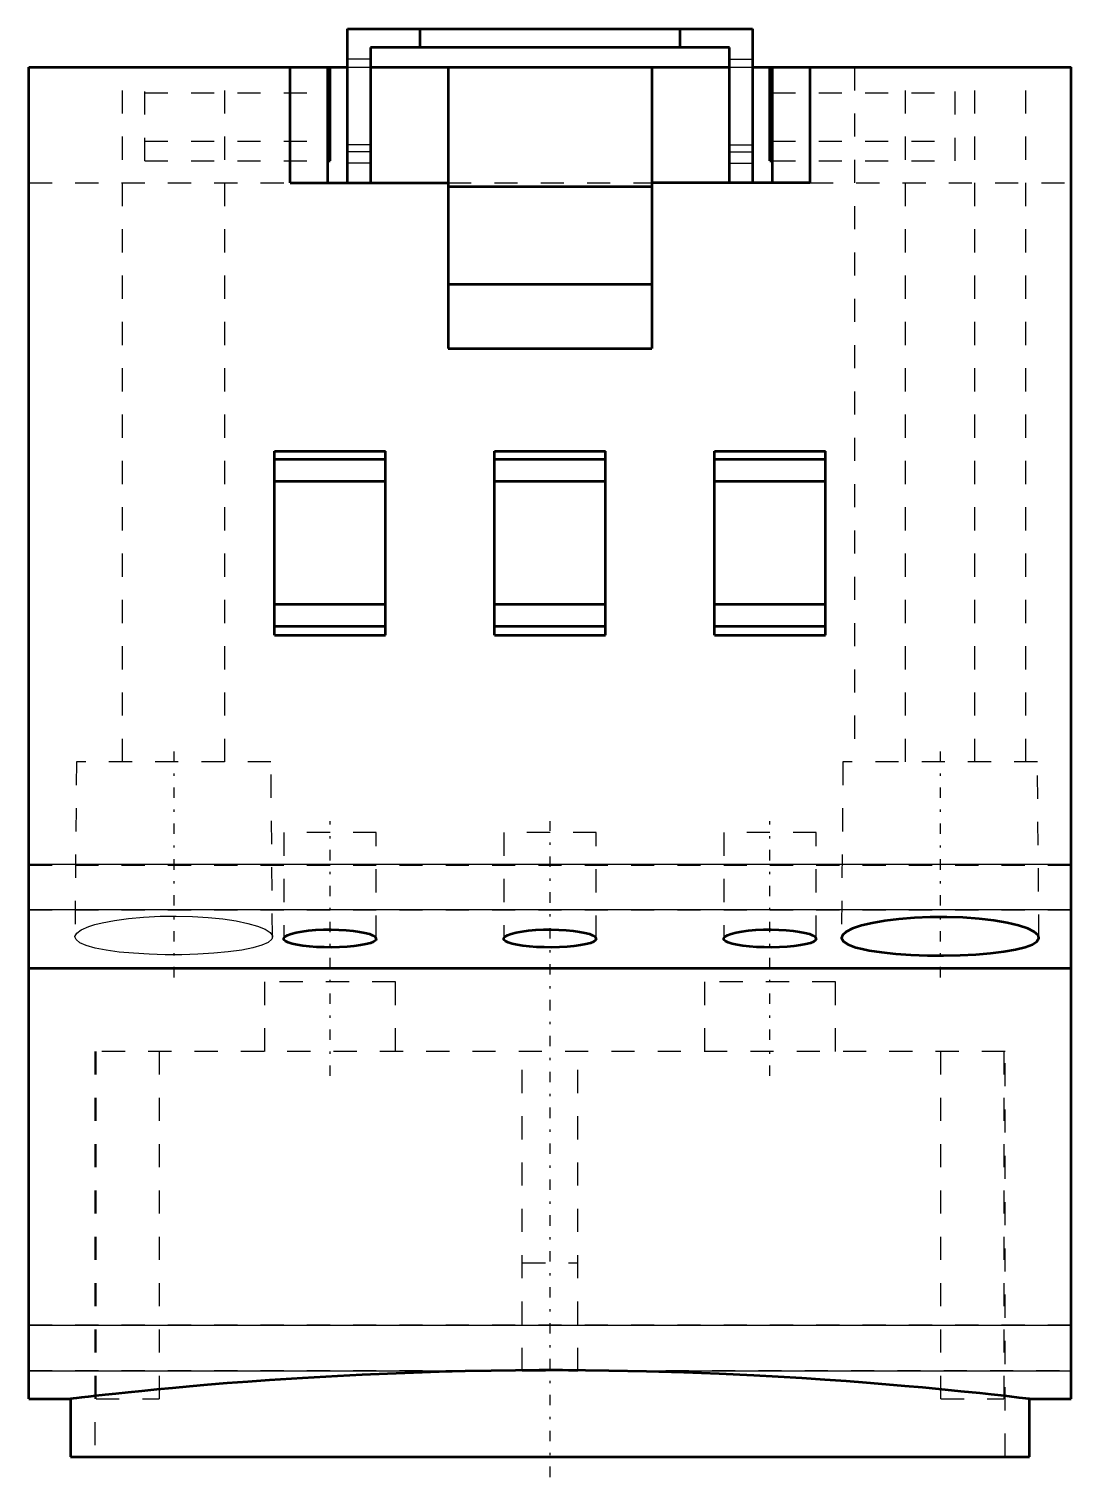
# Model space of a CAD drawing. Header units: millimetres. Extents: x -22.5 to 22.5, y -55.9 to 6.7.
import ezdxf

# ---------------------------------------------------------------- set-up
doc = ezdxf.new("R2010")
doc.units = ezdxf.units.MM
doc.linetypes.add('Center', pattern=[1.5, 0.45, -0.5, 0.05, -0.5])
doc.linetypes.add('Dashed', pattern=[2, 1, -1])
for name, color, linetype, lineweight in [('AM_0', 7, 'Continuous', 50), ('AM_4', 3, 'Continuous', 25), ('AM_7', 7, 'Center', 25), ('AM_9', 6, 'Dashed', 25)]:
    doc.layers.add(name, color=color, linetype=linetype, lineweight=lineweight)

msp = doc.modelspace()

# ---------------------------------------------------------------- linework, layer by layer
at = {"layer": 'AM_0'}
for p, q in [((-8.75, 6.65), (8.75, 6.65)), ((-8.75, 0), (-8.75, 6.65)), ((-5.6, 5.85), (-5.6, 6.65)), ((5.6, 6.65), (5.6, 5.85)), ((8.75, 6.65), (8.75, 0)), ((7.75, 5.85), (-7.75, 5.85)), ((-7.75, 5.85), (-7.75, 0)), ((7.75, 0), (7.75, 5.85)), ((-22.5, 5), (-8.75, 5)), ((-22.5, -52.5), (-22.5, 5)), ((-11.223, 0), (-11.223, 5)), ((-9.606, 5), (-9.606, 0)), ((-9.5, 0.95), (-9.5, 5)), ((-7.75, 5), (7.75, 5)), ((-4.4, 5), (-4.4, -7.15)), ((4.4, 5), (4.4, -7.15)), ((8.75, 5), (22.5, 5)), ((9.5, 0.95), (9.5, 5)), ((9.606, 0), (9.606, 5)), ((11.223, 5), (11.223, 0)), ((22.5, -52.5), (22.5, 5)), ((-9.606, 3.887), (-9.5, 3.887)), ((9.5, 3.887), (9.606, 3.887)), ((-9.606, 1.8), (-9.5, 1.8)), ((9.5, 1.8), (9.606, 1.8)), ((-9.606, 0.95), (-9.5, 0.95)), ((9.5, 0.95), (9.606, 0.95)), ((-11.223, 0), (-4.4, 0)), ((11.223, 0), (4.4, 0)), ((-4.4, -0.15), (4.4, -0.15)), ((-4.4, -4.37), (4.4, -4.37)), ((-4.4, -7.15), (4.4, -7.15)), ((-11.9, -19.525), (-11.9, -11.575)), ((-11.9, -11.575), (-7.1, -11.575)), ((-7.1, -19.525), (-7.1, -11.575)), ((-2.4, -19.525), (-2.4, -11.575)), ((-2.4, -11.575), (2.4, -11.575)), ((2.4, -19.525), (2.4, -11.575)), ((7.1, -19.525), (7.1, -11.575)), ((7.1, -11.575), (11.9, -11.575)), ((11.9, -19.525), (11.9, -11.575)), ((-11.9, -11.927), (-7.1, -11.927)), ((-2.4, -11.927), (2.4, -11.927)), ((7.1, -11.927), (11.9, -11.927)), ((-11.9, -12.877), (-7.1, -12.877)), ((-2.4, -12.877), (2.4, -12.877)), ((7.1, -12.877), (11.9, -12.877)), ((-11.9, -18.187), (-7.1, -18.187)), ((-2.4, -18.187), (2.4, -18.187)), ((7.1, -18.187), (11.9, -18.187)), ((-11.9, -19.137), (-7.1, -19.137)), ((-2.4, -19.137), (2.4, -19.137)), ((7.1, -19.137), (11.9, -19.137)), ((-11.9, -19.525), (-7.1, -19.525)), ((-2.4, -19.525), (2.4, -19.525)), ((7.1, -19.525), (11.9, -19.525)), ((-22.5, -33.898), (22.5, -33.898)), ((-22.5, -52.5), (-20.688, -52.5)), ((-20.7, -52.499), (-20.7, -55)), ((20.695, -52.5), (22.5, -52.5)), ((20.7, -55), (20.7, -52.5)), ((-20.7, -55), (20.7, -55))]:
    msp.add_line(p, q, dxfattribs=at)
for points in [[(21.116, -32.587), (21.076, -32.474), (20.913, -32.329), (20.635, -32.192), (20.234, -32.06), (19.748, -31.946), (19.159, -31.847), (18.53, -31.773), (17.831, -31.722), (17.138, -31.699), (16.417, -31.702), (15.737, -31.73), (15.069, -31.783), (14.466, -31.858), (13.913, -31.954), (13.446, -32.065), (13.063, -32.193), (12.789, -32.328), (12.626, -32.471), (12.584, -32.587)], [(-11.5, -32.633), (-11.496, -32.61), (-11.446, -32.543), (-11.34, -32.48), (-11.175, -32.419), (-10.967, -32.365), (-10.709, -32.317), (-10.426, -32.281), (-10.107, -32.253), (-9.785, -32.238), (-9.446, -32.234), (-9.122, -32.241), (-8.8, -32.26), (-8.506, -32.288), (-8.231, -32.327), (-7.996, -32.373), (-7.797, -32.427), (-7.647, -32.486), (-7.546, -32.55), (-7.5, -32.633)], [(-2, -32.633), (-1.996, -32.61), (-1.946, -32.543), (-1.84, -32.48), (-1.675, -32.419), (-1.467, -32.365), (-1.209, -32.317), (-0.926, -32.281), (-0.607, -32.253), (-0.285, -32.238), (0.054, -32.234), (0.378, -32.241), (0.7, -32.26), (0.994, -32.288), (1.269, -32.327), (1.504, -32.373), (1.703, -32.427), (1.853, -32.486), (1.954, -32.55), (2, -32.633)], [(7.5, -32.633), (7.504, -32.61), (7.554, -32.543), (7.66, -32.48), (7.825, -32.419), (8.033, -32.365), (8.291, -32.317), (8.574, -32.281), (8.893, -32.253), (9.215, -32.238), (9.554, -32.234), (9.878, -32.241), (10.2, -32.26), (10.494, -32.288), (10.769, -32.327), (11.004, -32.373), (11.203, -32.427), (11.353, -32.486), (11.454, -32.55), (11.5, -32.633)], [(-7.5, -32.633), (-7.528, -32.698), (-7.616, -32.761), (-7.755, -32.819), (-7.952, -32.873), (-8.186, -32.917), (-8.466, -32.954), (-8.764, -32.981), (-9.093, -32.999), (-9.419, -33.006), (-9.758, -33.003), (-10.077, -32.991), (-10.39, -32.969), (-10.669, -32.938), (-10.924, -32.898), (-11.135, -32.852), (-11.305, -32.797), (-11.423, -32.739), (-11.488, -32.675), (-11.5, -32.633)], [(2, -32.633), (1.972, -32.698), (1.884, -32.761), (1.745, -32.819), (1.548, -32.873), (1.314, -32.917), (1.034, -32.954), (0.736, -32.981), (0.407, -32.999), (0.081, -33.006), (-0.258, -33.003), (-0.577, -32.991), (-0.89, -32.969), (-1.169, -32.938), (-1.424, -32.898), (-1.635, -32.852), (-1.805, -32.797), (-1.923, -32.739), (-1.988, -32.675), (-2, -32.633)], [(11.5, -32.633), (11.472, -32.698), (11.384, -32.761), (11.245, -32.819), (11.048, -32.873), (10.814, -32.917), (10.534, -32.954), (10.236, -32.981), (9.907, -32.999), (9.581, -33.006), (9.242, -33.003), (8.923, -32.991), (8.61, -32.969), (8.331, -32.938), (8.076, -32.898), (7.865, -32.852), (7.695, -32.797), (7.577, -32.739), (7.512, -32.675), (7.5, -32.633)], [(12.584, -32.587), (12.586, -32.612), (12.671, -32.753), (12.877, -32.883), (13.208, -33.004), (13.474, -33.073), (13.786, -33.137)], [(13.786, -33.137), (14.315, -33.217), (14.931, -33.282), (15.585, -33.326), (16.295, -33.352), (16.995, -33.358), (17.712, -33.344), (18.382, -33.311), (19.028, -33.258), (19.597, -33.188), (20.105, -33.1), (20.514, -32.998), (20.829, -32.88), (21.029, -32.753), (21.114, -32.614), (21.116, -32.587)], [(2.534, -51.29), (1.538, -51.276), (0.538, -51.267), (-0.474, -51.266), (-1.484, -51.275), (-2.534, -51.29)], [(-2.534, -51.29), (-3.666, -51.31), (-4.787, -51.337), (-5.892, -51.371), (-7.011, -51.413), (-8.108, -51.46), (-9.177, -51.514), (-10.681, -51.599), (-12.112, -51.693), (-13.046, -51.76), (-13.938, -51.829), (-14.784, -51.899), (-15.564, -51.967), (-16.297, -52.034), (-16.979, -52.099), (-17.627, -52.163), (-18.218, -52.224), (-18.749, -52.28), (-19.206, -52.33), (-19.605, -52.374), (-19.943, -52.412), (-20.227, -52.445), (-20.446, -52.47), (-20.597, -52.488), (-20.697, -52.5), (-20.7, -52.5)], [(20.7, -52.5), (20.699, -52.5), (20.654, -52.495), (20.542, -52.481), (20.261, -52.449), (19.843, -52.401), (19.477, -52.36), (19.049, -52.312), (18.561, -52.26), (17.74, -52.175), (16.798, -52.081), (16.086, -52.014), (15.321, -51.946), (14.508, -51.876), (13.668, -51.808), (12.785, -51.741), (11.863, -51.676), (10.876, -51.611), (9.853, -51.551), (8.798, -51.494), (7.311, -51.425), (5.779, -51.367), (4.17, -51.321), (2.534, -51.29)]]:
    msp.add_lwpolyline(points, dxfattribs=at)
at = {"layer": 'AM_4'}
for p, q in [((-22.5, -29.416), (22.5, -29.416)), ((-22.5, -31.364), (22.5, -31.364)), ((-22.5, -49.321), (22.5, -49.321)), ((-22.5, -51.29), (-2.534, -51.29)), ((2.534, -51.29), (22.5, -51.29))]:
    msp.add_line(p, q, dxfattribs=at)
at = {"layer": 'AM_7'}
for p, q in [((-16.25, -24.55), (-16.25, -34.45)), ((16.85, -24.55), (16.85, -34.45)), ((-9.5, -38.55), (-9.5, -27.55)), ((0, -55.875), (0, -27.55)), ((9.5, -38.55), (9.5, -27.55))]:
    msp.add_line(p, q, dxfattribs=at)
at = {"layer": 'AM_9'}
for p, q in [((-7.75, 5.35), (-8.75, 5.35)), ((7.75, 5.35), (8.75, 5.35)), ((-18.457, -25), (-18.457, 5)), ((-17.5, 0.95), (-17.5, 5)), ((-14.043, -25), (-14.043, 5)), ((-8.75, 5), (-7.75, 5)), ((7.75, 5), (8.75, 5)), ((13.15, 5), (13.15, -25)), ((15.35, -25), (15.35, 5)), ((17.5, 0.95), (17.5, 5)), ((18.35, -25), (18.35, 5)), ((20.55, -25), (20.55, 5)), ((-17.5, 3.887), (-9.606, 3.887)), ((9.606, 3.887), (17.5, 3.887)), ((-17.5, 1.8), (-9.606, 1.8)), ((-7.75, 1.65), (-8.75, 1.65)), ((-7.75, 1.35), (-8.75, 1.35)), ((7.75, 1.65), (8.75, 1.65)), ((7.75, 1.35), (8.75, 1.35)), ((9.606, 1.8), (17.5, 1.8)), ((-17.5, 0.95), (-9.606, 0.95)), ((-7.75, 0.85), (-8.75, 0.85)), ((7.75, 0.85), (8.75, 0.85)), ((9.606, 0.95), (17.5, 0.95)), ((-22.5, 0), (-11.223, 0)), ((-4.4, 0), (4.4, 0)), ((11.223, 0), (22.5, 0)), ((-20.45, -25), (-20.516, -32.548)), ((-12.05, -25), (-20.45, -25)), ((-11.984, -32.547), (-12.05, -25)), ((12.65, -25), (12.584, -32.587)), ((21.05, -25), (12.65, -25)), ((21.116, -32.587), (21.05, -25)), ((-11.5, -28.05), (-11.5, -32.633)), ((-7.5, -28.05), (-11.5, -28.05)), ((-7.5, -32.633), (-7.5, -28.05)), ((-2, -28.05), (-2, -32.633)), ((2, -28.05), (-2, -28.05)), ((2, -32.633), (2, -28.05)), ((7.5, -28.05), (7.5, -32.633)), ((11.5, -28.05), (7.5, -28.05)), ((11.5, -32.633), (11.5, -28.05)), ((-22.5, -29.454), (22.5, -29.454)), ((-22.5, -31.385), (22.5, -31.385)), ((-22.5, -33.875), (22.5, -33.875)), ((-12.325, -34.5), (-12.325, -37.5)), ((-6.675, -34.5), (-12.325, -34.5)), ((-6.675, -37.5), (-6.675, -34.5)), ((6.675, -34.5), (6.675, -37.5)), ((12.325, -34.5), (6.675, -34.5)), ((12.325, -37.5), (12.325, -34.5)), ((-19.653, -37.5), (-19.653, -55)), ((19.653, -37.5), (-19.653, -37.5)), ((-19.6, -52.5), (-19.6, -37.5)), ((-16.881, -37.5), (-16.881, -52.5)), ((-1.2, -51.294), (-1.2, -37.5)), ((1.2, -51.294), (1.2, -37.5)), ((16.881, -52.5), (16.881, -37.5)), ((19.6, -37.5), (19.6, -52.5)), ((19.653, -55), (19.653, -37.5)), ((-1.2, -46.633), (1.2, -46.633)), ((-22.5, -49.302), (22.5, -49.302)), ((-22.5, -51.271), (-0.995, -51.271)), ((-1.2, -51.294), (1.2, -51.294)), ((1.001, -51.271), (22.5, -51.271)), ((-19.6, -52.5), (-16.881, -52.5)), ((16.881, -52.5), (19.6, -52.5))]:
    msp.add_line(p, q, dxfattribs=at)
for points in [[(-19.336, -31.943), (-18.813, -31.842), (-18.201, -31.757), (-17.55, -31.697), (-16.84, -31.661), (-16.144, -31.652), (-15.431, -31.67), (-14.766, -31.712), (-14.125, -31.778), (-13.554, -31.865), (-13.043, -31.971), (-12.624, -32.092), (-12.298, -32.226), (-12.085, -32.365), (-11.989, -32.511), (-11.984, -32.548)], [(-20.516, -32.548), (-20.515, -32.534), (-20.439, -32.389), (-20.242, -32.247), (-19.921, -32.108), (-19.653, -32.023), (-19.336, -31.943)], [(-11.984, -32.548), (-12.017, -32.651), (-12.173, -32.79), (-12.443, -32.914), (-12.836, -33.029), (-13.313, -33.124), (-13.892, -33.204), (-14.514, -33.262), (-15.206, -33.303), (-15.899, -33.322), (-16.623, -33.322), (-17.312, -33.302), (-17.99, -33.262), (-18.602, -33.205), (-19.164, -33.127), (-19.635, -33.036), (-20.023, -32.926), (-20.3, -32.806), (-20.468, -32.672), (-20.516, -32.548)], [(-2.926, -51.296), (-2.109, -51.284), (-0.93, -51.274), (0.251, -51.272), (1.959, -51.282), (3.127, -51.3)]]:
    msp.add_lwpolyline(points, dxfattribs=at)

doc.saveas('drawing.dxf')
